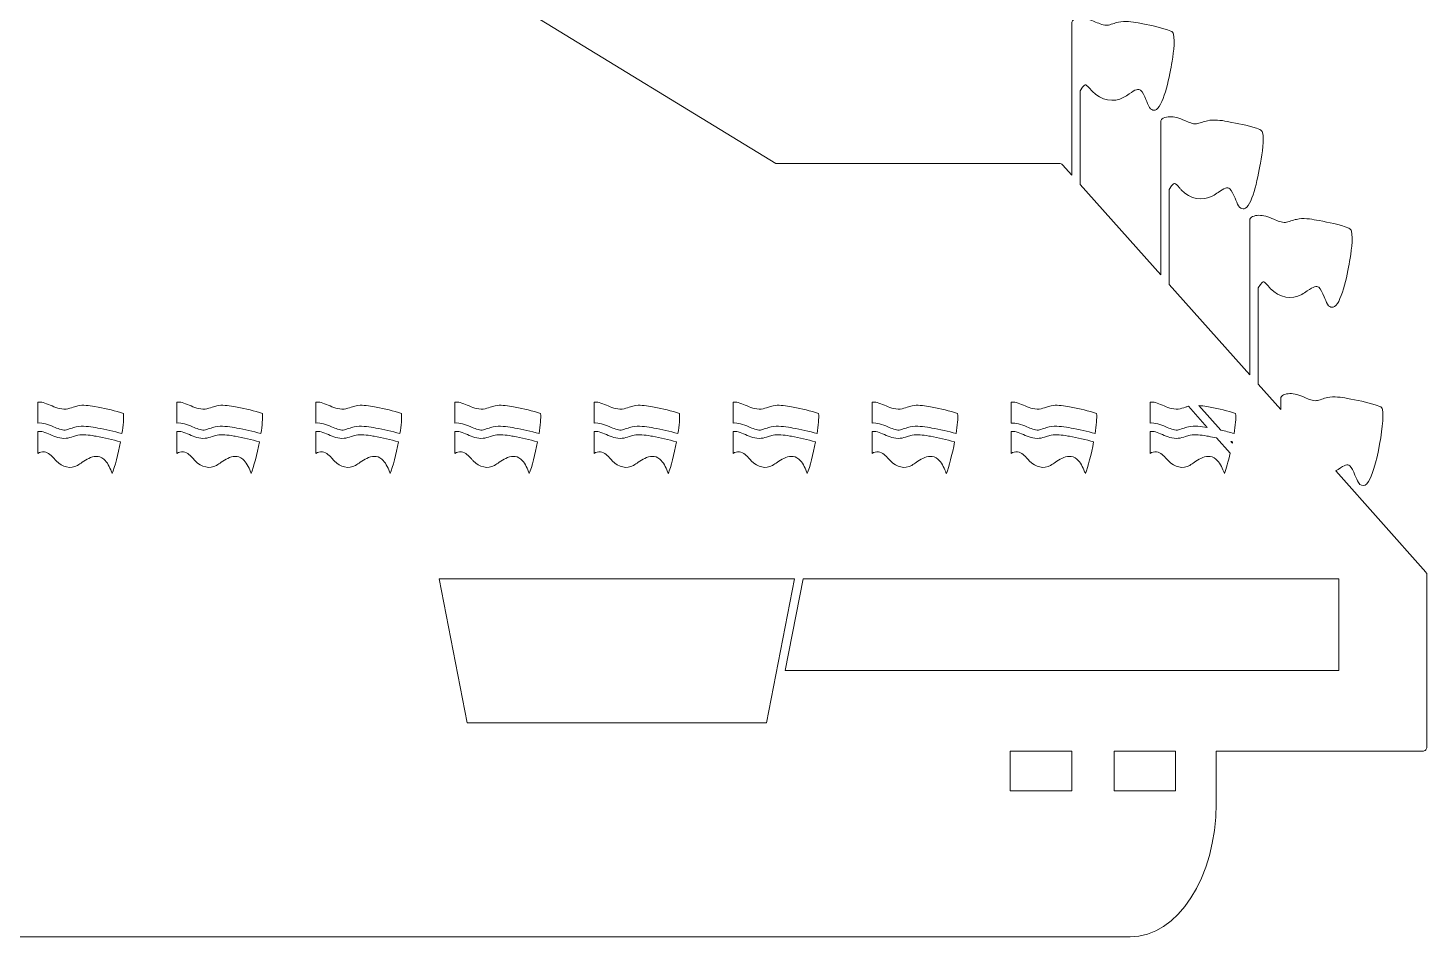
# Model space of a CAD drawing. Header units: inches. Extents: x -8.8 to 6.2, y -8.8 to 1.2.
# Drawn here: x -1.321 to 0.989, y -6.795 to -5.295 of the extents above; entities that cross this region are included whole.
import ezdxf

# ---------------------------------------------------------------- set-up
doc = ezdxf.new("R2010")
doc.units = ezdxf.units.IN
doc.header["$MEASUREMENT"] = 0
doc.layers.add('Layer 1', color=7, linetype='Continuous', lineweight=0)

msp = doc.modelspace()

# ---------------------------------------------------------------- linework, layer by layer
at = {"layer": 'Layer 1'}
for points, knots in [([(0.9869, -6.1926), (0.9869, -6.1926), (0.8381, -6.0258), (0.8381, -6.0258), (0.8394, -6.0249), (0.8408, -6.024), (0.8422, -6.0231), (0.8529, -6.0157), (0.8572, -6.0137), (0.8613, -6.0171), (0.8646, -6.0199), (0.8674, -6.0263), (0.8699, -6.0325), (0.8718, -6.0369), (0.8736, -6.0414), (0.8758, -6.0451), (0.8785, -6.0499), (0.8831, -6.0506), (0.8865, -6.0493), (0.9024, -6.0432), (0.92, -5.9449), (0.9154, -5.9243), (0.915, -5.9221), (0.9133, -5.9201), (0.9111, -5.9193), (0.8953, -5.9133), (0.879, -5.9101), (0.8632, -5.9071), (0.8632, -5.9071), (0.8574, -5.906), (0.8574, -5.906), (0.8467, -5.9042), (0.8357, -5.9022), (0.8244, -5.9047), (0.8214, -5.9053), (0.8183, -5.9062), (0.8151, -5.9074), (0.8118, -5.9083), (0.8087, -5.9094), (0.8062, -5.9097), (0.8004, -5.9103), (0.7939, -5.9074), (0.7869, -5.9044), (0.7826, -5.9026), (0.7782, -5.9007), (0.7738, -5.8996), (0.7661, -5.8974), (0.7586, -5.8975), (0.7518, -5.9003), (0.7492, -5.9013), (0.7474, -5.9039), (0.7474, -5.9067), (0.7474, -5.9067), (0.7474, -5.9242), (0.7474, -5.9242), (0.7474, -5.9242), (0.7101, -5.8825), (0.7101, -5.8825), (0.7101, -5.8825), (0.7101, -5.7235), (0.7101, -5.7235), (0.7161, -5.7135), (0.7188, -5.7135), (0.7193, -5.7138), (0.721, -5.7139), (0.7247, -5.7181), (0.7269, -5.7207), (0.7279, -5.7218), (0.729, -5.7231), (0.7301, -5.7243), (0.7453, -5.7399), (0.7653, -5.7436), (0.7822, -5.7343), (0.7851, -5.7326), (0.7881, -5.7307), (0.791, -5.7286), (0.8018, -5.7214), (0.8061, -5.7196), (0.81, -5.7226), (0.8135, -5.7254), (0.8161, -5.7318), (0.8188, -5.7381), (0.8206, -5.7424), (0.8224, -5.7468), (0.8247, -5.7507), (0.8267, -5.7543), (0.8297, -5.7556), (0.8324, -5.7556), (0.8329, -5.7556), (0.8333, -5.7554), (0.8338, -5.7554), (0.8469, -5.7532), (0.8572, -5.7019), (0.8611, -5.68), (0.8635, -5.6665), (0.8669, -5.6422), (0.8643, -5.63), (0.8639, -5.6278), (0.8622, -5.6258), (0.86, -5.625), (0.8436, -5.6187), (0.8268, -5.6156), (0.8106, -5.6124), (0.8106, -5.6124), (0.8062, -5.6117), (0.8062, -5.6117), (0.7967, -5.6099), (0.7847, -5.6078), (0.7733, -5.6104), (0.7701, -5.611), (0.7671, -5.6119), (0.764, -5.6129), (0.7607, -5.614), (0.7576, -5.615), (0.7551, -5.6154), (0.7492, -5.616), (0.7426, -5.6131), (0.7358, -5.6101), (0.7315, -5.6083), (0.7269, -5.6064), (0.7225, -5.6053), (0.7149, -5.6031), (0.7074, -5.6032), (0.7007, -5.6058), (0.6979, -5.6069), (0.6963, -5.6094), (0.6963, -5.6124), (0.6963, -5.6124), (0.6963, -5.6597), (0.6963, -5.6597), (0.6961, -5.66), (0.6961, -5.6604), (0.6961, -5.6607), (0.6961, -5.6607), (0.6961, -5.7701), (0.6961, -5.7701), (0.6961, -5.7701), (0.6963, -5.7701), (0.6963, -5.7701), (0.6963, -5.7701), (0.6963, -5.8669), (0.6963, -5.8669), (0.6963, -5.8669), (0.5631, -5.7178), (0.5631, -5.7178), (0.5631, -5.7178), (0.5631, -5.561), (0.5631, -5.561), (0.569, -5.5508), (0.5718, -5.5508), (0.5722, -5.5511), (0.574, -5.5513), (0.5776, -5.5554), (0.5799, -5.5581), (0.581, -5.5592), (0.5821, -5.5604), (0.5832, -5.5617), (0.5982, -5.5771), (0.6181, -5.581), (0.6351, -5.5717), (0.6381, -5.57), (0.6411, -5.5679), (0.644, -5.566), (0.6547, -5.5586), (0.659, -5.5568), (0.6631, -5.5601), (0.6665, -5.5629), (0.6693, -5.5693), (0.6719, -5.5757), (0.6736, -5.58), (0.6756, -5.5843), (0.6778, -5.5882), (0.6797, -5.5917), (0.6828, -5.5929), (0.6854, -5.5929), (0.6858, -5.5929), (0.6864, -5.5928), (0.6868, -5.5928), (0.6994, -5.5906), (0.7093, -5.5446), (0.714, -5.5174), (0.7169, -5.5008), (0.7199, -5.4787), (0.7174, -5.4672), (0.7168, -5.465), (0.7151, -5.4631), (0.7131, -5.4622), (0.6976, -5.4564), (0.6819, -5.4533), (0.6667, -5.4503), (0.6667, -5.4503), (0.659, -5.4487), (0.659, -5.4487), (0.6485, -5.4471), (0.6375, -5.4451), (0.6263, -5.4476), (0.6232, -5.4482), (0.6201, -5.4492), (0.6169, -5.4503), (0.6138, -5.4514), (0.6106, -5.4524), (0.6082, -5.4528), (0.6021, -5.4531), (0.5957, -5.4504), (0.5888, -5.4474), (0.5844, -5.4456), (0.58, -5.4436), (0.5756, -5.4425), (0.5679, -5.4401), (0.5603, -5.4404), (0.5535, -5.4433), (0.5508, -5.4443), (0.5492, -5.4469), (0.5492, -5.4497), (0.5492, -5.4497), (0.5492, -5.7022), (0.5492, -5.7022), (0.5492, -5.7022), (0.4161, -5.5531), (0.4161, -5.5531), (0.4161, -5.5531), (0.4161, -5.3982), (0.4161, -5.3982), (0.4221, -5.3881), (0.4247, -5.3882), (0.4253, -5.3885), (0.4271, -5.3886), (0.4306, -5.3926), (0.4331, -5.3954), (0.434, -5.3967), (0.4351, -5.3978), (0.4362, -5.399), (0.4514, -5.4144), (0.4712, -5.4182), (0.4882, -5.4089), (0.4911, -5.4074), (0.494, -5.4054), (0.4971, -5.4033), (0.5076, -5.3961), (0.5121, -5.3942), (0.5161, -5.3974), (0.5196, -5.4001), (0.5222, -5.4065), (0.5247, -5.4126), (0.5267, -5.4171), (0.5285, -5.4217), (0.5308, -5.4256), (0.5328, -5.429), (0.5358, -5.4303), (0.5385, -5.4303), (0.5389, -5.4303), (0.5393, -5.4301), (0.5399, -5.4301), (0.5529, -5.4279), (0.5633, -5.3767), (0.5671, -5.3547), (0.5694, -5.3413), (0.5731, -5.3169), (0.5704, -5.3047), (0.5699, -5.3024), (0.5683, -5.3004), (0.5661, -5.2996), (0.5507, -5.2937), (0.5349, -5.2907), (0.5196, -5.2876), (0.5196, -5.2876), (0.5121, -5.2861), (0.5121, -5.2861), (0.5015, -5.2844), (0.4904, -5.2825), (0.4793, -5.285), (0.4762, -5.2856), (0.4731, -5.2867), (0.4699, -5.2876), (0.4667, -5.2887), (0.4636, -5.2897), (0.4613, -5.2901), (0.4553, -5.2904), (0.4486, -5.2876), (0.4417, -5.2847), (0.4374, -5.2829), (0.4331, -5.281), (0.4286, -5.2799), (0.421, -5.2776), (0.4135, -5.2778), (0.4067, -5.2804), (0.404, -5.2815), (0.4022, -5.284), (0.4022, -5.2869), (0.4022, -5.2869), (0.4022, -5.5375), (0.4022, -5.5375), (0.4022, -5.5375), (0.3869, -5.5204), (0.3869, -5.5204), (0.3857, -5.5189), (0.3838, -5.5181), (0.3818, -5.5181), (0.3818, -5.5181), (-0.0864, -5.5181), (-0.0864, -5.5181), (-0.0864, -5.5181), (-0.5061, -5.2619), (-0.5061, -5.2619), (-0.5072, -5.2612), (-0.5085, -5.261), (-0.5097, -5.261), (-0.5097, -5.261), (-0.8685, -5.261), (-0.8685, -5.261), (-0.8685, -5.261), (-0.8678, -5.2592), (-0.8678, -5.2592), (-0.8678, -5.2592), (-1.8899, -4.8747), (-1.8899, -4.8747), (-1.8904, -4.8744), (-1.8908, -4.8742), (-1.8914, -4.874), (-1.8914, -4.874), (-1.9447, -4.854), (-1.9447, -4.854), (-1.9449, -4.854), (-1.9451, -4.8539), (-1.9453, -4.8539), (-1.9453, -4.8539), (-3.1006, -4.4193), (-3.1006, -4.4193), (-3.1006, -4.4193), (-3.1089, -4.3343), (-3.1089, -4.3343), (-3.1092, -4.3307), (-3.1122, -4.3281), (-3.1157, -4.3281), (-3.1158, -4.3281), (-3.1158, -4.3281), (-3.1158, -4.3281), (-3.1158, -4.3281), (-3.4147, -4.3301), (-3.4147, -4.3301), (-3.4147, -4.3301), (-3.4343, -4.141), (-3.4343, -4.141), (-3.4343, -4.141), (-3.4006, -4.141), (-3.4006, -4.141), (-3.3985, -4.141), (-3.3967, -4.1401), (-3.3953, -4.1386), (-3.394, -4.1371), (-3.3933, -4.1351), (-3.3936, -4.1331), (-3.3936, -4.1331), (-3.4143, -3.9824), (-3.4143, -3.9824), (-3.4149, -3.9789), (-3.4178, -3.9764), (-3.4212, -3.9764), (-3.4212, -3.9764), (-3.5624, -3.9764), (-3.5624, -3.9764), (-3.5658, -3.9764), (-3.5688, -3.9789), (-3.5693, -3.9824), (-3.5693, -3.9824), (-3.59, -4.1331), (-3.59, -4.1331), (-3.5903, -4.1351), (-3.5896, -4.1371), (-3.5883, -4.1386), (-3.5869, -4.1401), (-3.5851, -4.141), (-3.5831, -4.141), (-3.5831, -4.141), (-3.5493, -4.141), (-3.5493, -4.141), (-3.5493, -4.141), (-3.5689, -4.3312), (-3.5689, -4.3312), (-3.5689, -4.3312), (-3.6028, -4.3315), (-3.6028, -4.3315), (-3.6062, -4.3315), (-3.6093, -4.3342), (-3.6096, -4.3378), (-3.6096, -4.3378), (-3.6181, -4.4239), (-3.6181, -4.4239), (-3.6181, -4.4239), (-4.5703, -4.7388), (-4.5703, -4.7388), (-4.5706, -4.7388), (-4.5707, -4.7388), (-4.571, -4.7389), (-4.571, -4.7389), (-4.6249, -4.7567), (-4.6249, -4.7567), (-4.6253, -4.7568), (-4.6257, -4.7569), (-4.6261, -4.7572), (-4.6261, -4.7572), (-5.5565, -5.0649), (-5.5565, -5.0649), (-5.5565, -5.0649), (-6.0597, -5.0649), (-6.0597, -5.0649), (-6.0607, -5.0649), (-6.0617, -5.065), (-6.0626, -5.0654), (-6.0626, -5.0654), (-6.3769, -5.2039), (-6.3769, -5.2039), (-6.3769, -5.2039), (-8.5246, -5.2039), (-8.5246, -5.2039), (-8.5265, -5.2039), (-8.5283, -5.2047), (-8.5297, -5.206), (-8.5297, -5.206), (-8.616, -5.296), (-8.616, -5.296), (-8.616, -5.296), (-8.6161, -5.2961), (-8.6161, -5.2961), (-8.6179, -5.2974), (-8.6192, -5.2994), (-8.6192, -5.3018), (-8.6192, -5.3018), (-8.6192, -5.3886), (-8.6192, -5.3886), (-8.6192, -5.3886), (-8.6911, -5.3886), (-8.6911, -5.3886), (-8.6931, -5.3886), (-8.6949, -5.3893), (-8.6961, -5.3907), (-8.6961, -5.3907), (-8.7837, -5.4808), (-8.7837, -5.4808), (-8.7837, -5.4808), (-8.7847, -5.4818), (-8.7847, -5.4818), (-8.786, -5.4829), (-8.7868, -5.4847), (-8.7868, -5.4867), (-8.7868, -5.4867), (-8.7868, -5.8492), (-8.7868, -5.8492), (-8.7868, -5.8492), (-8.8265, -5.8492), (-8.8265, -5.8492), (-8.8294, -5.8492), (-8.8319, -5.851), (-8.8331, -5.8536), (-8.834, -5.8562), (-8.8333, -5.8593), (-8.8312, -5.8613), (-8.8297, -5.8626), (-8.6751, -6.0025), (-8.3979, -6.1774), (-8.1439, -6.3378), (-8.1632, -6.5354), (-8.1633, -6.5374), (-8.1636, -6.5393), (-8.1631, -6.5411), (-8.1618, -6.5426), (-8.1606, -6.544), (-8.1589, -6.545), (-8.1569, -6.545), (-8.1569, -6.545), (-4.484, -6.795), (-4.484, -6.795), (-4.484, -6.795), (-4.4825, -6.7951), (-4.4825, -6.7951), (-4.4825, -6.7951), (0.4987, -6.7951), (0.4987, -6.7951), (0.5771, -6.7951), (0.6408, -6.6964), (0.6408, -6.5751), (0.6408, -6.5751), (0.6408, -6.4882), (0.6408, -6.4882), (0.6408, -6.4882), (0.9817, -6.4882), (0.9817, -6.4882), (0.9836, -6.4882), (0.9853, -6.4875), (0.9867, -6.4863), (0.9879, -6.4849), (0.9886, -6.4832), (0.9886, -6.4812), (0.9886, -6.4812), (0.9886, -6.1981), (0.9886, -6.1981), (0.9889, -6.1961), (0.9882, -6.1942), (0.9869, -6.1926)], [0, 0, 0, 0, 1, 1, 1, 2, 2, 2, 3, 3, 3, 4, 4, 4, 5, 5, 5, 6, 6, 6, 7, 7, 7, 8, 8, 8, 9, 9, 9, 10, 10, 10, 11, 11, 11, 12, 12, 12, 13, 13, 13, 14, 14, 14, 15, 15, 15, 16, 16, 16, 17, 17, 17, 18, 18, 18, 19, 19, 19, 20, 20, 20, 21, 21, 21, 22, 22, 22, 23, 23, 23, 24, 24, 24, 25, 25, 25, 26, 26, 26, 27, 27, 27, 28, 28, 28, 29, 29, 29, 30, 30, 30, 31, 31, 31, 32, 32, 32, 33, 33, 33, 34, 34, 34, 35, 35, 35, 36, 36, 36, 37, 37, 37, 38, 38, 38, 39, 39, 39, 40, 40, 40, 41, 41, 41, 42, 42, 42, 43, 43, 43, 44, 44, 44, 45, 45, 45, 46, 46, 46, 47, 47, 47, 48, 48, 48, 49, 49, 49, 50, 50, 50, 51, 51, 51, 52, 52, 52, 53, 53, 53, 54, 54, 54, 55, 55, 55, 56, 56, 56, 57, 57, 57, 58, 58, 58, 59, 59, 59, 60, 60, 60, 61, 61, 61, 62, 62, 62, 63, 63, 63, 64, 64, 64, 65, 65, 65, 66, 66, 66, 67, 67, 67, 68, 68, 68, 69, 69, 69, 70, 70, 70, 71, 71, 71, 72, 72, 72, 73, 73, 73, 74, 74, 74, 75, 75, 75, 76, 76, 76, 77, 77, 77, 78, 78, 78, 79, 79, 79, 80, 80, 80, 81, 81, 81, 82, 82, 82, 83, 83, 83, 84, 84, 84, 85, 85, 85, 86, 86, 86, 87, 87, 87, 88, 88, 88, 89, 89, 89, 90, 90, 90, 91, 91, 91, 92, 92, 92, 93, 93, 93, 94, 94, 94, 95, 95, 95, 96, 96, 96, 97, 97, 97, 98, 98, 98, 99, 99, 99, 100, 100, 100, 101, 101, 101, 102, 102, 102, 103, 103, 103, 104, 104, 104, 105, 105, 105, 106, 106, 106, 107, 107, 107, 108, 108, 108, 109, 109, 109, 110, 110, 110, 111, 111, 111, 112, 112, 112, 113, 113, 113, 114, 114, 114, 115, 115, 115, 116, 116, 116, 117, 117, 117, 118, 118, 118, 119, 119, 119, 120, 120, 120, 121, 121, 121, 122, 122, 122, 123, 123, 123, 124, 124, 124, 125, 125, 125, 126, 126, 126, 127, 127, 127, 128, 128, 128, 129, 129, 129, 130, 130, 130, 131, 131, 131, 132, 132, 132, 133, 133, 133, 134, 134, 134, 135, 135, 135, 136, 136, 136, 137, 137, 137, 138, 138, 138, 139, 139, 139, 140, 140, 140, 141, 141, 141, 142, 142, 142, 143, 143, 143, 144, 144, 144, 145, 145, 145, 146, 146, 146, 147, 147, 147, 148, 148, 148, 149, 149, 149, 150, 150, 150, 151, 151, 151, 152, 152, 152, 153, 153, 153, 154, 154, 154, 155, 155, 155, 156, 156, 156, 157, 157, 157, 158, 158, 158, 159, 159, 159, 160, 160, 160, 161, 161, 161, 162, 162, 162, 163, 163, 163, 164, 164, 164, 165, 165, 165, 166, 166, 166, 166]), ([(-1.1658, -5.9642), (-1.1792, -5.96), (-1.1925, -5.9574), (-1.2057, -5.9549), (-1.2057, -5.9549), (-1.2093, -5.9542), (-1.2093, -5.9542), (-1.2197, -5.9525), (-1.2306, -5.9507), (-1.2414, -5.9531), (-1.2444, -5.9537), (-1.2475, -5.9547), (-1.2506, -5.9557), (-1.2539, -5.9568), (-1.2571, -5.9578), (-1.2596, -5.9582), (-1.2656, -5.9585), (-1.2719, -5.9558), (-1.2788, -5.9529), (-1.2832, -5.9511), (-1.2876, -5.9492), (-1.2922, -5.9481), (-1.2962, -5.9468), (-1.3006, -5.9463), (-1.3046, -5.9467), (-1.3046, -5.9467), (-1.3046, -5.9121), (-1.3046, -5.9121), (-1.3018, -5.9117), (-1.2989, -5.9121), (-1.296, -5.9129), (-1.2922, -5.9139), (-1.2883, -5.9156), (-1.2843, -5.9172), (-1.2763, -5.9207), (-1.2679, -5.9243), (-1.2581, -5.9236), (-1.254, -5.9231), (-1.2501, -5.9218), (-1.2464, -5.9206), (-1.2437, -5.9197), (-1.2412, -5.9187), (-1.2385, -5.9182), (-1.2299, -5.9164), (-1.2206, -5.9179), (-1.211, -5.9196), (-1.211, -5.9196), (-1.2053, -5.9207), (-1.2053, -5.9207), (-1.1907, -5.9235), (-1.1769, -5.9263), (-1.1633, -5.931), (-1.1626, -5.9387), (-1.1637, -5.9508), (-1.1658, -5.9642)], [0, 0, 0, 0, 1, 1, 1, 2, 2, 2, 3, 3, 3, 4, 4, 4, 5, 5, 5, 6, 6, 6, 7, 7, 7, 8, 8, 8, 9, 9, 9, 10, 10, 10, 11, 11, 11, 12, 12, 12, 13, 13, 13, 14, 14, 14, 15, 15, 15, 16, 16, 16, 17, 17, 17, 18, 18, 18, 18]), ([(-0.9364, -5.9642), (-0.9496, -5.96), (-0.9631, -5.9574), (-0.9761, -5.9549), (-0.9761, -5.9549), (-0.9799, -5.9542), (-0.9799, -5.9542), (-0.9903, -5.9525), (-1.0011, -5.9507), (-1.0119, -5.9531), (-1.0149, -5.9537), (-1.0179, -5.9547), (-1.021, -5.9557), (-1.0244, -5.9568), (-1.0275, -5.9578), (-1.03, -5.9582), (-1.036, -5.9586), (-1.0424, -5.9558), (-1.0492, -5.9529), (-1.0536, -5.9511), (-1.0582, -5.9492), (-1.0626, -5.9481), (-1.0667, -5.9468), (-1.071, -5.9463), (-1.075, -5.9467), (-1.075, -5.9467), (-1.075, -5.9121), (-1.075, -5.9121), (-1.0724, -5.9118), (-1.0694, -5.9121), (-1.0664, -5.9129), (-1.0626, -5.9139), (-1.0589, -5.9156), (-1.0547, -5.9172), (-1.0467, -5.9207), (-1.0383, -5.9243), (-1.0286, -5.9236), (-1.0244, -5.9231), (-1.0206, -5.9218), (-1.0168, -5.9206), (-1.0142, -5.9197), (-1.0117, -5.9187), (-1.009, -5.9182), (-1.0004, -5.9164), (-0.9911, -5.9179), (-0.9814, -5.9196), (-0.9814, -5.9196), (-0.9757, -5.9207), (-0.9757, -5.9207), (-0.9611, -5.9235), (-0.9474, -5.9263), (-0.9339, -5.931), (-0.9332, -5.9387), (-0.9343, -5.9508), (-0.9364, -5.9642)], [0, 0, 0, 0, 1, 1, 1, 2, 2, 2, 3, 3, 3, 4, 4, 4, 5, 5, 5, 6, 6, 6, 7, 7, 7, 8, 8, 8, 9, 9, 9, 10, 10, 10, 11, 11, 11, 12, 12, 12, 13, 13, 13, 14, 14, 14, 15, 15, 15, 16, 16, 16, 17, 17, 17, 18, 18, 18, 18]), ([(-0.7068, -5.9642), (-0.72, -5.96), (-0.7336, -5.9574), (-0.7467, -5.9549), (-0.7467, -5.9549), (-0.7503, -5.9542), (-0.7503, -5.9542), (-0.7607, -5.9525), (-0.7715, -5.9507), (-0.7824, -5.9531), (-0.7854, -5.9537), (-0.7885, -5.9547), (-0.7915, -5.9557), (-0.7949, -5.9568), (-0.7981, -5.9578), (-0.8004, -5.9582), (-0.8064, -5.9586), (-0.8129, -5.9558), (-0.8197, -5.9529), (-0.824, -5.9511), (-0.8286, -5.9492), (-0.8331, -5.9481), (-0.8372, -5.9468), (-0.8415, -5.9463), (-0.8456, -5.9467), (-0.8456, -5.9467), (-0.8456, -5.9121), (-0.8456, -5.9121), (-0.8428, -5.9118), (-0.8399, -5.9121), (-0.8368, -5.9129), (-0.8332, -5.9139), (-0.8293, -5.9156), (-0.8253, -5.9172), (-0.8171, -5.9207), (-0.8087, -5.9243), (-0.799, -5.9236), (-0.7949, -5.9231), (-0.791, -5.9217), (-0.7872, -5.9206), (-0.7847, -5.9197), (-0.7821, -5.9187), (-0.7794, -5.9182), (-0.7708, -5.9164), (-0.7615, -5.9179), (-0.7519, -5.9196), (-0.7519, -5.9196), (-0.7462, -5.9207), (-0.7462, -5.9207), (-0.7317, -5.9235), (-0.7178, -5.9263), (-0.7043, -5.931), (-0.7036, -5.9387), (-0.7047, -5.9508), (-0.7068, -5.9642)], [0, 0, 0, 0, 1, 1, 1, 2, 2, 2, 3, 3, 3, 4, 4, 4, 5, 5, 5, 6, 6, 6, 7, 7, 7, 8, 8, 8, 9, 9, 9, 10, 10, 10, 11, 11, 11, 12, 12, 12, 13, 13, 13, 14, 14, 14, 15, 15, 15, 16, 16, 16, 17, 17, 17, 18, 18, 18, 18]), ([(-0.616, -5.9121), (-0.6132, -5.9117), (-0.6103, -5.9121), (-0.6074, -5.9129), (-0.6036, -5.9139), (-0.5997, -5.9156), (-0.5957, -5.9172), (-0.5876, -5.9207), (-0.5793, -5.9243), (-0.5694, -5.9236), (-0.5654, -5.9231), (-0.5615, -5.9218), (-0.5578, -5.9206), (-0.5551, -5.9197), (-0.5526, -5.9187), (-0.5499, -5.9182), (-0.5412, -5.9164), (-0.5319, -5.9179), (-0.5224, -5.9196), (-0.5224, -5.9196), (-0.5167, -5.9207), (-0.5167, -5.9207), (-0.5021, -5.9235), (-0.4883, -5.9263), (-0.4747, -5.931), (-0.474, -5.9387), (-0.4751, -5.9508), (-0.4772, -5.9642), (-0.4906, -5.96), (-0.5039, -5.9574), (-0.5171, -5.9549), (-0.5171, -5.9549), (-0.5207, -5.9542), (-0.5207, -5.9542), (-0.5312, -5.9525), (-0.5419, -5.9507), (-0.5528, -5.9531), (-0.5558, -5.9537), (-0.5589, -5.9547), (-0.5619, -5.9557), (-0.5653, -5.9568), (-0.5685, -5.9578), (-0.571, -5.9582), (-0.5769, -5.9585), (-0.5833, -5.9558), (-0.5901, -5.9529), (-0.5946, -5.9511), (-0.599, -5.9492), (-0.6036, -5.9481), (-0.6078, -5.9468), (-0.6119, -5.9463), (-0.616, -5.9467), (-0.616, -5.9467), (-0.616, -5.9121), (-0.616, -5.9121)], [0, 0, 0, 0, 1, 1, 1, 2, 2, 2, 3, 3, 3, 4, 4, 4, 5, 5, 5, 6, 6, 6, 7, 7, 7, 8, 8, 8, 9, 9, 9, 10, 10, 10, 11, 11, 11, 12, 12, 12, 13, 13, 13, 14, 14, 14, 15, 15, 15, 16, 16, 16, 17, 17, 17, 18, 18, 18, 18]), ([(-0.3864, -5.9121), (-0.3838, -5.9118), (-0.3808, -5.9121), (-0.3778, -5.9129), (-0.374, -5.9139), (-0.3703, -5.9156), (-0.3661, -5.9172), (-0.3581, -5.9207), (-0.3497, -5.9243), (-0.34, -5.9236), (-0.3358, -5.9231), (-0.3319, -5.9218), (-0.3282, -5.9206), (-0.3256, -5.9197), (-0.3231, -5.9187), (-0.3204, -5.9182), (-0.3118, -5.9164), (-0.3025, -5.9179), (-0.2928, -5.9196), (-0.2928, -5.9196), (-0.2871, -5.9207), (-0.2871, -5.9207), (-0.2725, -5.9235), (-0.2588, -5.9263), (-0.2453, -5.931), (-0.2446, -5.9387), (-0.2457, -5.9508), (-0.2478, -5.9642), (-0.261, -5.96), (-0.2744, -5.9574), (-0.2875, -5.9549), (-0.2875, -5.9549), (-0.2912, -5.9542), (-0.2912, -5.9542), (-0.3017, -5.9525), (-0.3125, -5.9507), (-0.3233, -5.9531), (-0.3262, -5.9537), (-0.3293, -5.9547), (-0.3324, -5.9557), (-0.3358, -5.9568), (-0.3389, -5.9578), (-0.3414, -5.9582), (-0.3474, -5.9586), (-0.3537, -5.9558), (-0.3606, -5.9529), (-0.365, -5.9511), (-0.3696, -5.9492), (-0.374, -5.9481), (-0.3781, -5.9468), (-0.3824, -5.9463), (-0.3864, -5.9467), (-0.3864, -5.9467), (-0.3864, -5.9121), (-0.3864, -5.9121)], [0, 0, 0, 0, 1, 1, 1, 2, 2, 2, 3, 3, 3, 4, 4, 4, 5, 5, 5, 6, 6, 6, 7, 7, 7, 8, 8, 8, 9, 9, 9, 10, 10, 10, 11, 11, 11, 12, 12, 12, 13, 13, 13, 14, 14, 14, 15, 15, 15, 16, 16, 16, 17, 17, 17, 18, 18, 18, 18]), ([(-0.1569, -5.9121), (-0.1542, -5.9118), (-0.1513, -5.9121), (-0.1482, -5.9129), (-0.1446, -5.9139), (-0.1407, -5.9156), (-0.1367, -5.9172), (-0.1285, -5.9207), (-0.1201, -5.9243), (-0.1104, -5.9236), (-0.1062, -5.9231), (-0.1024, -5.9217), (-0.0986, -5.9206), (-0.0961, -5.9197), (-0.0935, -5.9187), (-0.0908, -5.9182), (-0.0822, -5.9164), (-0.0729, -5.9179), (-0.0633, -5.9196), (-0.0633, -5.9196), (-0.0575, -5.9207), (-0.0575, -5.9207), (-0.0431, -5.9235), (-0.0292, -5.9263), (-0.0157, -5.931), (-0.015, -5.9387), (-0.0161, -5.9508), (-0.0182, -5.9642), (-0.0314, -5.96), (-0.045, -5.9574), (-0.0581, -5.9549), (-0.0581, -5.9549), (-0.0617, -5.9542), (-0.0617, -5.9542), (-0.0721, -5.9525), (-0.0829, -5.9507), (-0.0938, -5.9531), (-0.0968, -5.9537), (-0.0999, -5.9547), (-0.1029, -5.9557), (-0.1062, -5.9568), (-0.1094, -5.9578), (-0.1118, -5.9582), (-0.1179, -5.9586), (-0.1243, -5.9558), (-0.1311, -5.9529), (-0.1354, -5.9511), (-0.14, -5.9492), (-0.1444, -5.9481), (-0.1486, -5.9468), (-0.1529, -5.9463), (-0.1569, -5.9467), (-0.1569, -5.9467), (-0.1569, -5.9121), (-0.1569, -5.9121)], [0, 0, 0, 0, 1, 1, 1, 2, 2, 2, 3, 3, 3, 4, 4, 4, 5, 5, 5, 6, 6, 6, 7, 7, 7, 8, 8, 8, 9, 9, 9, 10, 10, 10, 11, 11, 11, 12, 12, 12, 13, 13, 13, 14, 14, 14, 15, 15, 15, 16, 16, 16, 17, 17, 17, 18, 18, 18, 18]), ([(0.0726, -5.9121), (0.0753, -5.9117), (0.0782, -5.9121), (0.0812, -5.9129), (0.085, -5.9139), (0.0889, -5.9156), (0.0929, -5.9172), (0.101, -5.9207), (0.1093, -5.9243), (0.1192, -5.9236), (0.1232, -5.9231), (0.1271, -5.9218), (0.1308, -5.9206), (0.1335, -5.9197), (0.136, -5.9187), (0.1387, -5.9182), (0.1474, -5.9164), (0.1567, -5.9179), (0.1662, -5.9196), (0.1662, -5.9196), (0.1719, -5.9207), (0.1719, -5.9207), (0.1865, -5.9235), (0.2003, -5.9263), (0.2139, -5.931), (0.2146, -5.9387), (0.2135, -5.9508), (0.2114, -5.9642), (0.1981, -5.96), (0.1847, -5.9574), (0.1715, -5.9549), (0.1715, -5.9549), (0.1679, -5.9542), (0.1679, -5.9542), (0.1574, -5.9525), (0.1467, -5.9507), (0.1358, -5.9531), (0.1328, -5.9537), (0.1297, -5.9547), (0.1267, -5.9557), (0.1233, -5.9568), (0.1201, -5.9578), (0.1176, -5.9582), (0.1118, -5.9586), (0.1053, -5.9558), (0.0985, -5.9529), (0.094, -5.9511), (0.0896, -5.9492), (0.085, -5.9481), (0.0808, -5.9468), (0.0767, -5.9463), (0.0726, -5.9467), (0.0726, -5.9467), (0.0726, -5.9121), (0.0726, -5.9121)], [0, 0, 0, 0, 1, 1, 1, 2, 2, 2, 3, 3, 3, 4, 4, 4, 5, 5, 5, 6, 6, 6, 7, 7, 7, 8, 8, 8, 9, 9, 9, 10, 10, 10, 11, 11, 11, 12, 12, 12, 13, 13, 13, 14, 14, 14, 15, 15, 15, 16, 16, 16, 17, 17, 17, 18, 18, 18, 18]), ([(0.3022, -5.9121), (0.3049, -5.9118), (0.3078, -5.9121), (0.3108, -5.9129), (0.3146, -5.9139), (0.3183, -5.9156), (0.3225, -5.9172), (0.3306, -5.9207), (0.3389, -5.9243), (0.3486, -5.9236), (0.3528, -5.9231), (0.3567, -5.9218), (0.3604, -5.9206), (0.3631, -5.9197), (0.3656, -5.9187), (0.3682, -5.9182), (0.3769, -5.9164), (0.3861, -5.9179), (0.3958, -5.9196), (0.3958, -5.9196), (0.4015, -5.9207), (0.4015, -5.9207), (0.4161, -5.9235), (0.4299, -5.9263), (0.4433, -5.931), (0.444, -5.9387), (0.4429, -5.9508), (0.4408, -5.9642), (0.4276, -5.96), (0.4142, -5.9574), (0.4011, -5.9549), (0.4011, -5.9549), (0.3974, -5.9542), (0.3974, -5.9542), (0.3869, -5.9525), (0.3761, -5.9507), (0.3653, -5.9531), (0.3624, -5.9537), (0.3593, -5.9547), (0.3563, -5.9557), (0.3528, -5.9568), (0.3497, -5.9578), (0.3472, -5.9582), (0.3413, -5.9586), (0.3349, -5.9558), (0.3281, -5.9529), (0.3236, -5.9511), (0.319, -5.9492), (0.3146, -5.9481), (0.3104, -5.9468), (0.3062, -5.9464), (0.3022, -5.9467), (0.3022, -5.9467), (0.3022, -5.9121), (0.3022, -5.9121)], [0, 0, 0, 0, 1, 1, 1, 2, 2, 2, 3, 3, 3, 4, 4, 4, 5, 5, 5, 6, 6, 6, 7, 7, 7, 8, 8, 8, 9, 9, 9, 10, 10, 10, 11, 11, 11, 12, 12, 12, 13, 13, 13, 14, 14, 14, 15, 15, 15, 16, 16, 16, 17, 17, 17, 18, 18, 18, 18]), ([(0.5317, -5.9121), (0.5344, -5.9118), (0.5374, -5.9121), (0.5404, -5.9129), (0.544, -5.9139), (0.5479, -5.9156), (0.5519, -5.9172), (0.5601, -5.9207), (0.5683, -5.9243), (0.5782, -5.9236), (0.5824, -5.9231), (0.5863, -5.9218), (0.59, -5.9206), (0.5915, -5.92), (0.5932, -5.9194), (0.5949, -5.919), (0.5949, -5.919), (0.626, -5.954), (0.626, -5.954), (0.6158, -5.9524), (0.6054, -5.9508), (0.5949, -5.9531), (0.5918, -5.9537), (0.5888, -5.9547), (0.5857, -5.9557), (0.5824, -5.9568), (0.5792, -5.9578), (0.5768, -5.9582), (0.5708, -5.9586), (0.5643, -5.9558), (0.5575, -5.9529), (0.5532, -5.9511), (0.5486, -5.9492), (0.5442, -5.9481), (0.54, -5.9468), (0.5357, -5.9463), (0.5317, -5.9467), (0.5317, -5.9467), (0.5317, -5.9121), (0.5317, -5.9121)], [0, 0, 0, 0, 1, 1, 1, 2, 2, 2, 3, 3, 3, 4, 4, 4, 5, 5, 5, 6, 6, 6, 7, 7, 7, 8, 8, 8, 9, 9, 9, 10, 10, 10, 11, 11, 11, 12, 12, 12, 13, 13, 13, 13]), ([(0.6253, -5.9196), (0.6253, -5.9196), (0.6311, -5.9207), (0.6311, -5.9207), (0.6456, -5.9235), (0.6594, -5.9263), (0.6729, -5.931), (0.6736, -5.9387), (0.6725, -5.9508), (0.6704, -5.9642), (0.6632, -5.9618), (0.6558, -5.96), (0.6486, -5.9585), (0.6486, -5.9585), (0.6122, -5.9176), (0.6122, -5.9176), (0.6165, -5.9181), (0.6208, -5.9189), (0.6253, -5.9196)], [0, 0, 0, 0, 1, 1, 1, 2, 2, 2, 3, 3, 3, 4, 4, 4, 5, 5, 5, 6, 6, 6, 6]), ([(-1.1819, -6.03), (-1.1824, -6.029), (-1.1828, -6.0281), (-1.1831, -6.0271), (-1.1864, -6.0193), (-1.1897, -6.0112), (-1.1958, -6.0063), (-1.2, -6.0029), (-1.2043, -6.0017), (-1.2083, -6.0017), (-1.2168, -6.0017), (-1.225, -6.0071), (-1.2315, -6.0115), (-1.234, -6.0133), (-1.2367, -6.0151), (-1.2392, -6.0165), (-1.2507, -6.0228), (-1.2639, -6.02), (-1.2744, -6.009), (-1.2754, -6.0081), (-1.2764, -6.0069), (-1.2774, -6.0058), (-1.2819, -6.0007), (-1.2871, -5.9949), (-1.294, -5.9943), (-1.2981, -5.9937), (-1.3015, -5.9949), (-1.3046, -5.9968), (-1.3046, -5.9968), (-1.3046, -5.9606), (-1.3046, -5.9606), (-1.3018, -5.9601), (-1.2989, -5.9606), (-1.2958, -5.9614), (-1.2921, -5.9624), (-1.2883, -5.964), (-1.2842, -5.9657), (-1.2761, -5.9692), (-1.2678, -5.9726), (-1.2582, -5.9719), (-1.254, -5.9714), (-1.2501, -5.9701), (-1.2464, -5.9689), (-1.2437, -5.9681), (-1.2412, -5.9672), (-1.2385, -5.9667), (-1.2301, -5.9649), (-1.2211, -5.9664), (-1.211, -5.9681), (-1.211, -5.9681), (-1.2083, -5.9686), (-1.2083, -5.9686), (-1.195, -5.9711), (-1.1812, -5.9736), (-1.1683, -5.9779), (-1.1722, -5.9983), (-1.1776, -6.019), (-1.1819, -6.03)], [0, 0, 0, 0, 1, 1, 1, 2, 2, 2, 3, 3, 3, 4, 4, 4, 5, 5, 5, 6, 6, 6, 7, 7, 7, 8, 8, 8, 9, 9, 9, 10, 10, 10, 11, 11, 11, 12, 12, 12, 13, 13, 13, 14, 14, 14, 15, 15, 15, 16, 16, 16, 17, 17, 17, 18, 18, 18, 19, 19, 19, 19]), ([(-0.9524, -6.03), (-0.9528, -6.029), (-0.9532, -6.0281), (-0.9536, -6.0271), (-0.9568, -6.0193), (-0.9603, -6.0112), (-0.9664, -6.0063), (-0.9706, -6.0029), (-0.9747, -6.0017), (-0.9789, -6.0017), (-0.9874, -6.0017), (-0.9954, -6.0071), (-1.0019, -6.0115), (-1.0046, -6.0133), (-1.0071, -6.0151), (-1.0097, -6.0165), (-1.0211, -6.0228), (-1.0343, -6.02), (-1.045, -6.009), (-1.046, -6.0081), (-1.0469, -6.0069), (-1.0478, -6.0058), (-1.0524, -6.0007), (-1.0575, -5.9949), (-1.0644, -5.9943), (-1.0685, -5.9937), (-1.0719, -5.9949), (-1.075, -5.9968), (-1.075, -5.9968), (-1.075, -5.9606), (-1.075, -5.9606), (-1.0724, -5.9601), (-1.0693, -5.9606), (-1.0664, -5.9614), (-1.0626, -5.9624), (-1.0587, -5.964), (-1.0546, -5.9657), (-1.0465, -5.9692), (-1.0382, -5.9726), (-1.0286, -5.9719), (-1.0244, -5.9714), (-1.0206, -5.9701), (-1.0168, -5.9689), (-1.0142, -5.9681), (-1.0117, -5.9672), (-1.0089, -5.9667), (-1.0007, -5.9649), (-0.9917, -5.9664), (-0.9814, -5.9681), (-0.9814, -5.9681), (-0.9787, -5.9686), (-0.9787, -5.9686), (-0.9656, -5.971), (-0.9518, -5.9736), (-0.9389, -5.9779), (-0.9428, -5.9983), (-0.9482, -6.019), (-0.9524, -6.03)], [0, 0, 0, 0, 1, 1, 1, 2, 2, 2, 3, 3, 3, 4, 4, 4, 5, 5, 5, 6, 6, 6, 7, 7, 7, 8, 8, 8, 9, 9, 9, 10, 10, 10, 11, 11, 11, 12, 12, 12, 13, 13, 13, 14, 14, 14, 15, 15, 15, 16, 16, 16, 17, 17, 17, 18, 18, 18, 19, 19, 19, 19]), ([(-0.7229, -6.03), (-0.7232, -6.029), (-0.7236, -6.0281), (-0.724, -6.0271), (-0.7274, -6.0193), (-0.7307, -6.0112), (-0.7368, -6.0063), (-0.741, -6.0029), (-0.7451, -6.0017), (-0.7493, -6.0017), (-0.7578, -6.0017), (-0.7658, -6.0071), (-0.7724, -6.0115), (-0.775, -6.0133), (-0.7776, -6.0151), (-0.7801, -6.0165), (-0.7917, -6.0228), (-0.8049, -6.02), (-0.8154, -6.009), (-0.8164, -6.0081), (-0.8174, -6.0069), (-0.8183, -6.0058), (-0.8228, -6.0007), (-0.8279, -5.9949), (-0.835, -5.9943), (-0.839, -5.9937), (-0.8425, -5.9949), (-0.8456, -5.9968), (-0.8456, -5.9968), (-0.8456, -5.9606), (-0.8456, -5.9606), (-0.8428, -5.9601), (-0.8399, -5.9606), (-0.8368, -5.9614), (-0.8331, -5.9624), (-0.8292, -5.964), (-0.8251, -5.9657), (-0.8171, -5.9692), (-0.8087, -5.9726), (-0.799, -5.9719), (-0.7949, -5.9714), (-0.791, -5.9701), (-0.7872, -5.9689), (-0.7847, -5.9681), (-0.7821, -5.9672), (-0.7794, -5.9667), (-0.7711, -5.9649), (-0.7621, -5.9664), (-0.7518, -5.9681), (-0.7518, -5.9681), (-0.7492, -5.9686), (-0.7492, -5.9686), (-0.736, -5.971), (-0.7224, -5.9736), (-0.7093, -5.9779), (-0.7132, -5.9983), (-0.7186, -6.019), (-0.7229, -6.03)], [0, 0, 0, 0, 1, 1, 1, 2, 2, 2, 3, 3, 3, 4, 4, 4, 5, 5, 5, 6, 6, 6, 7, 7, 7, 8, 8, 8, 9, 9, 9, 10, 10, 10, 11, 11, 11, 12, 12, 12, 13, 13, 13, 14, 14, 14, 15, 15, 15, 16, 16, 16, 17, 17, 17, 18, 18, 18, 19, 19, 19, 19]), ([(-0.616, -5.9606), (-0.6132, -5.9601), (-0.6103, -5.9606), (-0.6072, -5.9614), (-0.6035, -5.9624), (-0.5997, -5.964), (-0.5956, -5.9657), (-0.5875, -5.9692), (-0.5792, -5.9726), (-0.5696, -5.9719), (-0.5654, -5.9714), (-0.5615, -5.9701), (-0.5578, -5.9689), (-0.5551, -5.9681), (-0.5526, -5.9672), (-0.5499, -5.9667), (-0.5415, -5.9649), (-0.5326, -5.9664), (-0.5224, -5.9681), (-0.5224, -5.9681), (-0.5197, -5.9686), (-0.5197, -5.9686), (-0.5064, -5.9711), (-0.4926, -5.9736), (-0.4797, -5.9779), (-0.4836, -5.9983), (-0.489, -6.019), (-0.4933, -6.03), (-0.4937, -6.029), (-0.4942, -6.0281), (-0.4944, -6.0271), (-0.4978, -6.0193), (-0.5011, -6.0112), (-0.5072, -6.0063), (-0.5114, -6.0029), (-0.5156, -6.0017), (-0.5197, -6.0017), (-0.5282, -6.0017), (-0.5364, -6.0071), (-0.5428, -6.0115), (-0.5454, -6.0133), (-0.5481, -6.0151), (-0.5506, -6.0165), (-0.5621, -6.0228), (-0.5753, -6.02), (-0.5858, -6.009), (-0.5868, -6.0081), (-0.5878, -6.0069), (-0.5888, -6.0058), (-0.5933, -6.0007), (-0.5985, -5.9949), (-0.6054, -5.9943), (-0.6094, -5.9937), (-0.6129, -5.9949), (-0.616, -5.9968), (-0.616, -5.9968), (-0.616, -5.9606), (-0.616, -5.9606)], [0, 0, 0, 0, 1, 1, 1, 2, 2, 2, 3, 3, 3, 4, 4, 4, 5, 5, 5, 6, 6, 6, 7, 7, 7, 8, 8, 8, 9, 9, 9, 10, 10, 10, 11, 11, 11, 12, 12, 12, 13, 13, 13, 14, 14, 14, 15, 15, 15, 16, 16, 16, 17, 17, 17, 18, 18, 18, 19, 19, 19, 19]), ([(-0.3864, -5.9606), (-0.3838, -5.9601), (-0.3807, -5.9606), (-0.3778, -5.9614), (-0.374, -5.9624), (-0.3701, -5.964), (-0.366, -5.9657), (-0.3579, -5.9692), (-0.3496, -5.9726), (-0.34, -5.9719), (-0.3358, -5.9714), (-0.3319, -5.9701), (-0.3282, -5.9689), (-0.3256, -5.9681), (-0.3231, -5.9672), (-0.3203, -5.9667), (-0.3121, -5.9649), (-0.3031, -5.9664), (-0.2928, -5.9681), (-0.2928, -5.9681), (-0.2901, -5.9686), (-0.2901, -5.9686), (-0.2769, -5.971), (-0.2632, -5.9736), (-0.2503, -5.9779), (-0.2542, -5.9983), (-0.2596, -6.019), (-0.2637, -6.03), (-0.2642, -6.029), (-0.2646, -6.0281), (-0.265, -6.0271), (-0.2682, -6.0193), (-0.2717, -6.0112), (-0.2778, -6.0063), (-0.2819, -6.0029), (-0.2861, -6.0017), (-0.2903, -6.0017), (-0.2988, -6.0017), (-0.3068, -6.0071), (-0.3133, -6.0115), (-0.316, -6.0133), (-0.3185, -6.0151), (-0.3211, -6.0165), (-0.3325, -6.0228), (-0.3457, -6.02), (-0.3564, -6.009), (-0.3574, -6.0081), (-0.3583, -6.0069), (-0.3592, -6.0058), (-0.3638, -6.0007), (-0.3689, -5.9949), (-0.3758, -5.9943), (-0.3799, -5.9937), (-0.3833, -5.9949), (-0.3864, -5.9968), (-0.3864, -5.9968), (-0.3864, -5.9606), (-0.3864, -5.9606)], [0, 0, 0, 0, 1, 1, 1, 2, 2, 2, 3, 3, 3, 4, 4, 4, 5, 5, 5, 6, 6, 6, 7, 7, 7, 8, 8, 8, 9, 9, 9, 10, 10, 10, 11, 11, 11, 12, 12, 12, 13, 13, 13, 14, 14, 14, 15, 15, 15, 16, 16, 16, 17, 17, 17, 18, 18, 18, 19, 19, 19, 19]), ([(-0.1569, -5.9606), (-0.1542, -5.9601), (-0.1513, -5.9606), (-0.1482, -5.9614), (-0.1444, -5.9624), (-0.1406, -5.964), (-0.1365, -5.9657), (-0.1285, -5.9692), (-0.1201, -5.9726), (-0.1104, -5.9719), (-0.1062, -5.9714), (-0.1024, -5.9701), (-0.0986, -5.9689), (-0.0961, -5.9681), (-0.0935, -5.9672), (-0.0908, -5.9667), (-0.0825, -5.9649), (-0.0735, -5.9664), (-0.0632, -5.9681), (-0.0632, -5.9681), (-0.0606, -5.9686), (-0.0606, -5.9686), (-0.0474, -5.971), (-0.0337, -5.9736), (-0.0207, -5.9779), (-0.0246, -5.9983), (-0.03, -6.019), (-0.0343, -6.03), (-0.0346, -6.029), (-0.035, -6.0281), (-0.0354, -6.0271), (-0.0387, -6.0193), (-0.0421, -6.0112), (-0.0482, -6.0063), (-0.0524, -6.0029), (-0.0565, -6.0017), (-0.0607, -6.0017), (-0.0692, -6.0017), (-0.0772, -6.0071), (-0.0837, -6.0115), (-0.0864, -6.0133), (-0.089, -6.0151), (-0.0915, -6.0165), (-0.1031, -6.0228), (-0.1162, -6.02), (-0.1268, -6.009), (-0.1278, -6.0081), (-0.1287, -6.0069), (-0.1297, -6.0058), (-0.1342, -6.0007), (-0.1393, -5.9949), (-0.1464, -5.9943), (-0.1504, -5.9937), (-0.1539, -5.9949), (-0.1569, -5.9968), (-0.1569, -5.9968), (-0.1569, -5.9606), (-0.1569, -5.9606)], [0, 0, 0, 0, 1, 1, 1, 2, 2, 2, 3, 3, 3, 4, 4, 4, 5, 5, 5, 6, 6, 6, 7, 7, 7, 8, 8, 8, 9, 9, 9, 10, 10, 10, 11, 11, 11, 12, 12, 12, 13, 13, 13, 14, 14, 14, 15, 15, 15, 16, 16, 16, 17, 17, 17, 18, 18, 18, 19, 19, 19, 19]), ([(0.0726, -5.9606), (0.0754, -5.9601), (0.0783, -5.9606), (0.0814, -5.9614), (0.0851, -5.9624), (0.0889, -5.964), (0.0931, -5.9657), (0.1011, -5.9692), (0.1094, -5.9726), (0.1192, -5.9719), (0.1232, -5.9714), (0.1271, -5.9701), (0.131, -5.9689), (0.1335, -5.9681), (0.136, -5.9672), (0.1387, -5.9667), (0.1471, -5.9649), (0.156, -5.9664), (0.1662, -5.9681), (0.1662, -5.9681), (0.169, -5.9686), (0.169, -5.9686), (0.1822, -5.9711), (0.1958, -5.9736), (0.2089, -5.9779), (0.205, -5.9983), (0.1996, -6.019), (0.1953, -6.03), (0.1949, -6.029), (0.1944, -6.0281), (0.1942, -6.0271), (0.1908, -6.0193), (0.1875, -6.0112), (0.1814, -6.0063), (0.1772, -6.0029), (0.1731, -6.0017), (0.1689, -6.0017), (0.1604, -6.0017), (0.1522, -6.0071), (0.1458, -6.0115), (0.1432, -6.0133), (0.1406, -6.0151), (0.1381, -6.0165), (0.1265, -6.0228), (0.1133, -6.02), (0.1028, -6.009), (0.1018, -6.0081), (0.1008, -6.0069), (0.0999, -6.0058), (0.0953, -6.0007), (0.0901, -5.9949), (0.0832, -5.9943), (0.0792, -5.9937), (0.0757, -5.9949), (0.0726, -5.9968), (0.0726, -5.9968), (0.0726, -5.9606), (0.0726, -5.9606)], [0, 0, 0, 0, 1, 1, 1, 2, 2, 2, 3, 3, 3, 4, 4, 4, 5, 5, 5, 6, 6, 6, 7, 7, 7, 8, 8, 8, 9, 9, 9, 10, 10, 10, 11, 11, 11, 12, 12, 12, 13, 13, 13, 14, 14, 14, 15, 15, 15, 16, 16, 16, 17, 17, 17, 18, 18, 18, 19, 19, 19, 19]), ([(0.3022, -5.9606), (0.3049, -5.9601), (0.3079, -5.9606), (0.3108, -5.9614), (0.3146, -5.9624), (0.3185, -5.964), (0.3226, -5.9657), (0.3307, -5.9692), (0.339, -5.9726), (0.3486, -5.9719), (0.3528, -5.9714), (0.3567, -5.9701), (0.3604, -5.9689), (0.3631, -5.9681), (0.3656, -5.9672), (0.3683, -5.9667), (0.3765, -5.9649), (0.3856, -5.9664), (0.3958, -5.9681), (0.3958, -5.9681), (0.3985, -5.9686), (0.3985, -5.9686), (0.4118, -5.9711), (0.4256, -5.9736), (0.4385, -5.9779), (0.4346, -5.9983), (0.4292, -6.019), (0.4249, -6.03), (0.4244, -6.029), (0.424, -6.0281), (0.4236, -6.0271), (0.4204, -6.0193), (0.4169, -6.0112), (0.4108, -6.0063), (0.4068, -6.0029), (0.4025, -6.0017), (0.3985, -6.0017), (0.3899, -6.0017), (0.3818, -6.0071), (0.3753, -6.0115), (0.3726, -6.0133), (0.3701, -6.0151), (0.3675, -6.0165), (0.3561, -6.0228), (0.3429, -6.02), (0.3322, -6.009), (0.3312, -6.0081), (0.3303, -6.0069), (0.3294, -6.0058), (0.3249, -6.0007), (0.3197, -5.9949), (0.3128, -5.9943), (0.3087, -5.9937), (0.3053, -5.9949), (0.3022, -5.9968), (0.3022, -5.9968), (0.3022, -5.9606), (0.3022, -5.9606)], [0, 0, 0, 0, 1, 1, 1, 2, 2, 2, 3, 3, 3, 4, 4, 4, 5, 5, 5, 6, 6, 6, 7, 7, 7, 8, 8, 8, 9, 9, 9, 10, 10, 10, 11, 11, 11, 12, 12, 12, 13, 13, 13, 14, 14, 14, 15, 15, 15, 16, 16, 16, 17, 17, 17, 18, 18, 18, 19, 19, 19, 19]), ([(0.5317, -5.9606), (0.5344, -5.9601), (0.5374, -5.9606), (0.5404, -5.9614), (0.5442, -5.9624), (0.5481, -5.964), (0.5521, -5.9657), (0.5601, -5.9692), (0.5685, -5.9726), (0.5782, -5.9719), (0.5824, -5.9714), (0.5863, -5.9701), (0.59, -5.9689), (0.5925, -5.9681), (0.5951, -5.9672), (0.5978, -5.9667), (0.6061, -5.9649), (0.6151, -5.9664), (0.6254, -5.9681), (0.6254, -5.9681), (0.6281, -5.9686), (0.6281, -5.9686), (0.6325, -5.9694), (0.6368, -5.9703), (0.6412, -5.9711), (0.6412, -5.9711), (0.6639, -5.9964), (0.6639, -5.9964), (0.6608, -6.0101), (0.6572, -6.0224), (0.6543, -6.03), (0.654, -6.029), (0.6536, -6.0281), (0.6532, -6.0271), (0.6499, -6.0193), (0.6465, -6.0112), (0.6404, -6.0063), (0.6362, -6.0029), (0.6321, -6.0017), (0.6279, -6.0017), (0.6194, -6.0017), (0.6114, -6.0071), (0.6049, -6.0115), (0.6022, -6.0133), (0.5996, -6.0151), (0.5971, -6.0165), (0.5857, -6.0228), (0.5724, -6.02), (0.5618, -6.009), (0.5608, -6.0081), (0.5599, -6.0069), (0.5589, -6.0058), (0.5544, -6.0007), (0.5493, -5.9949), (0.5422, -5.9943), (0.5382, -5.9937), (0.5347, -5.9949), (0.5317, -5.9968), (0.5317, -5.9968), (0.5317, -5.9606), (0.5317, -5.9606)], [0, 0, 0, 0, 1, 1, 1, 2, 2, 2, 3, 3, 3, 4, 4, 4, 5, 5, 5, 6, 6, 6, 7, 7, 7, 8, 8, 8, 9, 9, 9, 10, 10, 10, 11, 11, 11, 12, 12, 12, 13, 13, 13, 14, 14, 14, 15, 15, 15, 16, 16, 16, 17, 17, 17, 18, 18, 18, 19, 19, 19, 20, 20, 20, 20]), ([(0.6679, -5.9779), (0.6678, -5.9785), (0.6676, -5.9792), (0.6676, -5.9797), (0.6676, -5.9797), (0.6651, -5.9771), (0.6651, -5.9771), (0.6661, -5.9772), (0.6669, -5.9775), (0.6679, -5.9779)], [0, 0, 0, 0, 1, 1, 1, 2, 2, 2, 3, 3, 3, 3]), ([(-0.5961, -6.4417), (-0.5961, -6.4417), (-0.6421, -6.204), (-0.6421, -6.204), (-0.6421, -6.204), (-0.0554, -6.204), (-0.0554, -6.204), (-0.0554, -6.204), (-0.1015, -6.4417), (-0.1015, -6.4417), (-0.1015, -6.4417), (-0.5961, -6.4417), (-0.5961, -6.4417)], [0, 0, 0, 0, 1, 1, 1, 2, 2, 2, 3, 3, 3, 4, 4, 4, 4]), ([(0.8431, -6.3551), (0.8431, -6.3551), (-0.0706, -6.3551), (-0.0706, -6.3551), (-0.0706, -6.3551), (-0.0414, -6.204), (-0.0414, -6.204), (-0.0414, -6.204), (0.8431, -6.204), (0.8431, -6.204), (0.8431, -6.204), (0.8431, -6.3551), (0.8431, -6.3551)], [0, 0, 0, 0, 1, 1, 1, 2, 2, 2, 3, 3, 3, 4, 4, 4, 4]), ([(0.4022, -6.5539), (0.4022, -6.5539), (0.3008, -6.5539), (0.3008, -6.5539), (0.3008, -6.5539), (0.3008, -6.4882), (0.3008, -6.4882), (0.3008, -6.4882), (0.4022, -6.4882), (0.4022, -6.4882), (0.4022, -6.4882), (0.4022, -6.5539), (0.4022, -6.5539)], [0, 0, 0, 0, 1, 1, 1, 2, 2, 2, 3, 3, 3, 4, 4, 4, 4]), ([(0.5737, -6.5539), (0.5737, -6.5539), (0.4724, -6.5539), (0.4724, -6.5539), (0.4724, -6.5539), (0.4724, -6.4882), (0.4724, -6.4882), (0.4724, -6.4882), (0.5737, -6.4882), (0.5737, -6.4882), (0.5737, -6.4882), (0.5737, -6.5539), (0.5737, -6.5539)], [0, 0, 0, 0, 1, 1, 1, 2, 2, 2, 3, 3, 3, 4, 4, 4, 4])]:
    msp.add_open_spline(points, degree=3, knots=knots, dxfattribs=at)

doc.saveas('drawing.dxf')
